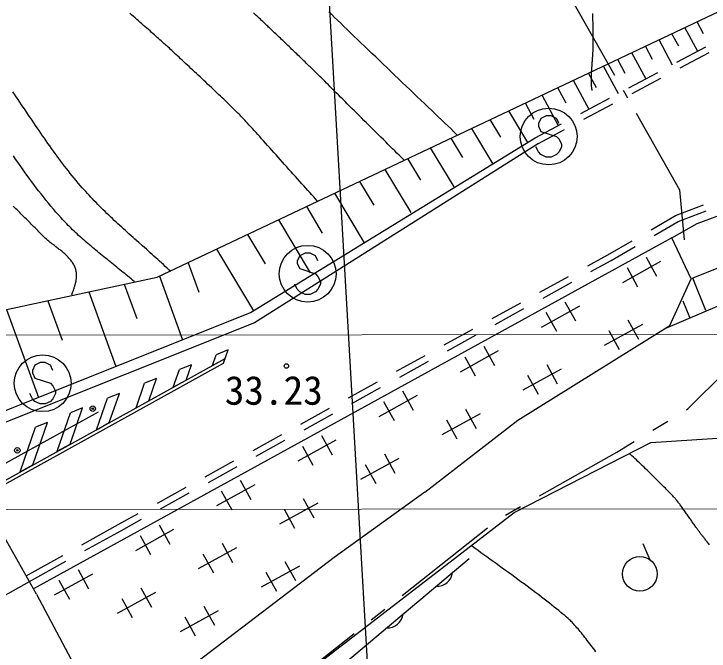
# Model space of a CAD drawing. Units: millimetres, scale not verified. Extents: x 40000 to 680000, y 20000 to 380000.
# Drawn here: x 330666 to 362506, y 230940 to 260118 of the extents above; entities that cross this region are included whole.
import ezdxf
from ezdxf.enums import TextEntityAlignment as Align

# ---------------------------------------------------------------- set-up
doc = ezdxf.new("R2010")
doc.units = ezdxf.units.MM
doc.header["$LTSCALE"] = 1000
for name, color, linetype, lineweight in [('D-STR-STRC', 7, 'Continuous', 25), ('M-BGD', 7, 'Continuous', 25), ('M-BMK-ROW', 30, 'Continuous', 25), ('M-STR-HTXT', 7, 'Continuous', 13), ('M-STR-STRC', 7, 'Continuous', 25)]:
    doc.layers.add(name, color=color, linetype=linetype, lineweight=lineweight)
doc.styles.add('ＭＳ ゴシック', font='')
doc.styles.get('ＭＳ ゴシック').set_extended_font_data('MS Gothic')

msp = doc.modelspace()

# ---------------------------------------------------------------- linework, layer by layer
at = {"layer": 'D-STR-STRC'}
for p, q in [((316700, 231278), (340344, 244335)), ((316773, 231147), (340272, 244123))]:
    msp.add_line(p, q, dxfattribs=at)
at = {"layer": 'M-BGD'}
for p, q in [((356184, 260822), (358176, 257315)), ((361382, 259506), (361969, 258408)), ((361945, 259773), (362238, 259224)), ((360791, 259226), (361099, 258649)), ((360200, 258946), (360816, 257792)), ((359579, 258652), (359903, 258046)), ((361035, 257909), (362358, 258616)), ((358959, 258358), (359606, 257146)), ((361182, 257647), (362505, 258354)), ((358307, 258049), (358647, 257412)), ((357655, 257740), (358335, 256467)), ((356971, 257415), (357327, 256747)), ((358830, 256732), (360153, 257438)), ((356286, 257091), (357000, 255754)), ((358976, 256470), (360300, 257176)), ((355567, 256750), (355942, 256048)), ((354848, 256409), (355598, 255005)), ((358571, 256619), (358768, 256271)), ((354082, 256046), (354481, 255298)), ((356625, 255554), (357948, 256261)), ((356771, 255292), (358094, 255999)), ((353316, 255683), (354188, 254229)), ((359163, 255576), (361154, 252069)), ((352467, 255281), (352951, 254475)), ((354541, 254441), (355743, 255083)), ((351619, 254878), (352585, 253268)), ((354689, 254180), (355889, 254821)), ((341503, 246441), (354541, 254441)), ((350678, 254432), (351214, 253540)), ((354689, 254180), (341689, 245977)), ((349738, 253987), (350809, 252201)), ((348695, 253492), (349289, 252503)), ((347653, 252998), (348840, 251020)), ((346498, 252451), (347155, 251355)), ((345343, 251903), (346705, 249633)), ((361154, 252069), (361363, 249771)), ((344062, 251296), (344791, 250082)), ((360965, 250886), (362250, 251376)), ((361094, 250615), (362365, 251099)), ((342782, 250690), (344240, 248260)), ((359848, 250236), (360965, 250886)), ((359986, 249970), (361094, 250615)), ((341364, 250017), (342172, 248671)), ((357866, 249084), (358983, 249734)), ((339945, 249345), (341638, 246523)), ((358014, 248823), (359122, 249467)), ((356947, 248577), (357866, 249084)), ((338640, 248726), (339135, 247369)), ((357093, 248316), (358014, 248823)), ((358549, 247825), (360301, 248789)), ((359622, 248986), (360104, 248110)), ((358746, 248504), (359228, 247628)), ((337336, 248108), (338395, 245198)), ((354757, 247371), (356071, 248095)), ((335721, 247735), (336289, 246175)), ((354904, 247109), (356217, 247833)), ((362360, 246531), (361760, 248015)), ((334098, 247388), (335340, 243977)), ((332215, 246985), (332874, 245175)), ((352567, 246165), (353881, 246888)), ((355905, 246941), (356387, 246065)), ((361621, 246223), (361321, 246965)), ((330331, 246582), (331796, 242560)), ((352714, 245903), (354028, 246627)), ((354832, 245780), (356584, 246744)), ((355029, 246459), (355511, 245583)), ((341689, 245977), (317391, 236263)), ((357713, 244944), (359465, 245908)), ((358786, 246105), (359268, 245229)), ((350378, 244958), (351691, 245682)), ((357910, 245623), (358392, 244747)), ((331702, 233552), (324983, 245438)), ((350524, 244696), (351838, 245420)), ((352188, 244896), (352670, 244020)), ((340483, 244737), (339931, 244513)), ((340272, 244123), (340483, 244737)), ((351115, 243735), (352867, 244699)), ((339759, 244011), (339931, 244513)), ((339759, 244011), (340344, 244335)), ((348188, 243752), (349502, 244476)), ((348335, 243490), (349648, 244214)), ((351312, 244414), (351794, 243538)), ((338793, 244051), (338244, 243834)), ((338550, 243344), (338793, 244051)), ((355069, 244060), (355551, 243184)), ((337965, 243021), (338244, 243834)), ((353996, 242899), (355748, 243863)), ((354193, 243578), (354675, 242702)), ((337196, 243420), (336647, 243202)), ((336847, 242403), (337196, 243420)), ((337965, 243021), (338550, 243344)), ((345998, 242545), (347312, 243269)), ((336261, 242080), (336647, 243202)), ((346145, 242284), (347459, 243007)), ((335495, 242743), (334946, 242525)), ((335034, 241402), (335495, 242743)), ((347397, 241690), (349150, 242654)), ((348471, 242851), (348953, 241975)), ((334449, 241079), (334946, 242525)), ((336261, 242080), (336847, 242403)), ((347594, 242369), (348076, 241493)), ((333240, 240411), (333811, 242074)), ((333811, 242074), (333258, 241845)), ((343809, 241339), (345123, 242063)), ((351352, 242015), (351834, 241139)), ((332654, 240088), (333258, 241845)), ((343955, 241077), (345269, 241801)), ((350278, 240854), (352031, 241818)), ((331537, 239471), (332202, 241408)), ((332202, 241408), (331655, 241195)), ((334449, 241079), (335034, 241402)), ((350476, 241533), (350958, 240657)), ((330951, 239148), (331655, 241195)), ((341619, 240132), (342933, 240856)), ((344753, 240806), (345235, 239930)), ((332654, 240088), (333240, 240411)), ((341766, 239871), (343079, 240595)), ((343680, 239645), (345432, 240609)), ((343877, 240324), (344359, 239448)), ((346561, 238809), (348314, 239773)), ((347634, 239970), (348117, 239094)), ((330951, 239148), (331537, 239471)), ((339429, 238926), (340743, 239650)), ((346758, 239488), (347240, 238612)), ((339576, 238664), (340890, 239388)), ((339963, 237600), (341715, 238564)), ((341036, 238761), (341518, 237885)), ((337240, 237720), (338554, 238443)), ((337386, 237458), (338700, 238182)), ((340160, 238279), (340642, 237403)), ((349483, 238216), (345327, 235224)), ((343917, 237925), (344399, 237049)), ((342844, 236764), (344596, 237728)), ((335445, 236731), (336364, 237237)), ((343041, 237443), (343523, 236566)), ((335590, 236468), (336510, 236975)), ((333774, 235801), (335445, 236731)), ((337319, 236716), (337801, 235839)), ((333921, 235539), (335590, 236468)), ((336246, 235554), (337998, 236519)), ((336443, 236234), (336925, 235357)), ((339127, 234718), (340879, 235682)), ((340200, 235880), (340682, 235003)), ((359469, 235873), (359794, 235120)), ((331230, 234386), (332901, 235315)), ((339324, 235398), (339806, 234521)), ((331378, 234124), (333047, 235053)), ((345327, 235224), (336774, 228708)), ((342434, 227555), (351516, 235182)), ((343081, 235044), (343563, 234167)), ((333602, 234671), (334084, 233794)), ((342008, 233882), (343760, 234846)), ((332529, 233509), (334281, 234473)), ((342205, 234561), (342687, 233685)), ((328728, 232650), (331378, 234124)), ((332726, 234188), (333208, 233312)), ((336483, 233834), (336965, 232958)), ((331702, 233552), (333408, 230325)), ((335410, 232673), (337162, 233637)), ((335607, 233352), (336089, 232476)), ((338291, 231837), (340043, 232801)), ((339364, 232998), (339846, 232122)), ((338488, 232516), (338970, 231640))]:
    msp.add_line(p, q, dxfattribs=at)
for points in [[(324983, 245438), (337229, 248057), (365496, 261456), (368787, 263841), (385526, 272625)], [(344578, 251541), (344563, 251557), (344481, 251647), (344396, 251740), (344310, 251835), (344221, 251933), (344131, 252033), (344039, 252135), (343946, 252239), (343852, 252344), (343756, 252451), (343659, 252559), (343562, 252669), (343463, 252779), (343364, 252890), (343265, 253001), (343166, 253113), (343066, 253224), (342967, 253336), (342868, 253447), (342769, 253558), (342671, 253668), (342573, 253778), (342477, 253886), (342381, 253993), (342287, 254098), (342194, 254202), (342102, 254304), (342013, 254404), (341925, 254502), (341838, 254597), (341755, 254690), (341673, 254780), (341594, 254867), (341517, 254951), (341443, 255031), (341372, 255108), (341305, 255181), (341240, 255250), (341179, 255315), (341121, 255376), (341067, 255432), (341024, 255476), (340978, 255523), (340928, 255573), (340875, 255626), (340819, 255681), (340760, 255739), (340698, 255800), (340633, 255863), (340567, 255928), (340497, 255995), (340426, 256064), (340352, 256135), (340277, 256207), (340200, 256281), (340121, 256356), (340041, 256433), (339960, 256510), (339878, 256588), (339794, 256667), (339710, 256747), (339625, 256827), (339540, 256908), (339454, 256989), (339368, 257069), (339282, 257150), (339196, 257231), (339111, 257311), (339025, 257391), (338941, 257470), (338857, 257549), (338774, 257626), (338692, 257703), (338611, 257778), (338531, 257852), (338453, 257925), (338376, 257996), (338301, 258065), (338229, 258133), (338158, 258198), (338089, 258262), (338023, 258323), (337959, 258382), (337898, 258438), (337840, 258491), (337785, 258542), (337733, 258590), (337684, 258634), (337638, 258676), (337598, 258713), (337554, 258752), (337507, 258795), (337457, 258840), (337405, 258887), (337349, 258936), (337291, 258988), (337231, 259042), (337169, 259097), (337104, 259154), (337038, 259213), (336970, 259274), (336900, 259336), (336828, 259399), (336755, 259463), (336681, 259529), (336606, 259595), (336529, 259662), (336452, 259730), (336374, 259799), (336296, 259868), (336217, 259937), (336138, 260006), (336058, 260076), (335979, 260145)], [(348540, 253419), (348494, 253464), (348401, 253555), (348306, 253649), (348209, 253745), (348109, 253843), (348008, 253944), (347904, 254046), (347799, 254150), (347693, 254255), (347586, 254362), (347477, 254470), (347367, 254579), (347257, 254688), (347146, 254799), (347035, 254910), (346923, 255021), (346812, 255132), (346700, 255243), (346589, 255354), (346478, 255464), (346368, 255574), (346258, 255683), (346150, 255792), (346043, 255899), (345937, 256005), (345832, 256109), (345729, 256212), (345628, 256313), (345528, 256412), (345431, 256509), (345336, 256603), (345244, 256695), (345154, 256784), (345067, 256871), (344983, 256954), (344902, 257034), (344825, 257111), (344751, 257185), (344680, 257254), (344614, 257320), (344551, 257381), (344493, 257439), (344463, 257468), (344430, 257500), (344396, 257534), (344359, 257569), (344320, 257607), (344279, 257647), (344236, 257688), (344192, 257731), (344146, 257776), (344098, 257822), (344050, 257869), (343999, 257918), (343948, 257968), (343895, 258018), (343841, 258070), (343787, 258123), (343731, 258176), (343675, 258230), (343618, 258285), (343561, 258340), (343503, 258396), (343445, 258452), (343387, 258508), (343329, 258564), (343270, 258620), (343212, 258676), (343154, 258731), (343096, 258787), (343039, 258842), (342982, 258896), (342925, 258950), (342870, 259003), (342815, 259056), (342761, 259107), (342708, 259158), (342656, 259207), (342606, 259255), (342556, 259302), (342508, 259348), (342462, 259392), (342417, 259435), (342374, 259476), (342333, 259515), (342293, 259552), (342256, 259587), (342220, 259620), (342187, 259651), (342157, 259680), (342111, 259723), (342062, 259769), (342009, 259818), (341954, 259870), (341895, 259925), (341833, 259983), (341769, 260043), (341702, 260106), (341633, 260171)], [(350975, 254573), (350928, 254619), (350802, 254739), (350671, 254864), (350535, 254993), (350395, 255127), (350250, 255266), (350101, 255408), (349948, 255554), (349792, 255703), (349633, 255855), (349471, 256010), (349306, 256167), (349139, 256327), (348970, 256489), (348799, 256652), (348627, 256816), (348454, 256982), (348280, 257148), (348105, 257315), (347930, 257482), (347756, 257650), (347582, 257816), (347408, 257982), (347236, 258148), (347065, 258312), (346895, 258474), (346728, 258635), (346562, 258794), (346399, 258950), (346239, 259104), (346082, 259255), (345928, 259403), (345778, 259547), (345632, 259688), (345490, 259825), (345353, 259957), (345221, 260085), (345094, 260208)], [(357157, 256607), (357156, 256609), (357156, 256611), (357155, 256613), (357155, 256615), (357155, 256617), (357154, 256619), (357154, 256621), (357153, 256623), (357153, 256625), (357152, 256627), (357152, 256629), (357151, 256631), (357151, 256633), (357150, 256635), (357150, 256636), (357149, 256638), (357149, 256640), (357149, 256642), (357148, 256644), (357148, 256646), (357147, 256648), (357147, 256650), (357146, 256652), (357146, 256653), (357146, 256655), (357145, 256657), (357145, 256659), (357144, 256661), (357144, 256663), (357144, 256664), (357143, 256666), (357143, 256668), (357142, 256670), (357142, 256672), (357142, 256673), (357141, 256675), (357141, 256677), (357141, 256679), (357140, 256681), (357140, 256682), (357139, 256684), (357139, 256686), (357139, 256688), (357138, 256689), (357138, 256691), (357138, 256693), (357137, 256694), (357137, 256696), (357133, 256720), (357129, 256746), (357126, 256774), (357123, 256803), (357120, 256834), (357118, 256867), (357117, 256901), (357116, 256936), (357115, 256973), (357115, 257012), (357115, 257051), (357115, 257091), (357116, 257133), (357117, 257175), (357118, 257218), (357119, 257262), (357121, 257306), (357123, 257352), (357125, 257397), (357127, 257443), (357130, 257490), (357133, 257536), (357135, 257583), (357138, 257630), (357141, 257677), (357144, 257724), (357148, 257771), (357151, 257817), (357154, 257863), (357157, 257909), (357160, 257954), (357164, 257999), (357167, 258043), (357170, 258086), (357173, 258129), (357176, 258171), (357178, 258211), (357181, 258251), (357183, 258289), (357186, 258326), (357188, 258362), (357190, 258397), (357191, 258430), (357193, 258461), (357194, 258491), (357195, 258519), (357196, 258545), (357196, 258570), (357196, 258596), (357196, 258625), (357196, 258656), (357196, 258688), (357196, 258722), (357196, 258758), (357196, 258795), (357196, 258834), (357196, 258875), (357196, 258917), (357196, 258960), (357196, 259004), (357196, 259049), (357196, 259095), (357195, 259142), (357195, 259190), (357195, 259239), (357194, 259288), (357194, 259337), (357194, 259388), (357193, 259438), (357193, 259489), (357192, 259540), (357191, 259591), (357191, 259642), (357190, 259693), (357189, 259743), (357188, 259794), (357187, 259844), (357186, 259894), (357185, 259943), (357184, 259991), (357183, 260039), (357181, 260086), (357180, 260132)], [(337851, 248320), (337766, 248399), (337681, 248479), (337596, 248558), (337511, 248637), (337425, 248716), (337339, 248794), (337253, 248873), (337167, 248951), (337080, 249029), (336994, 249107), (336907, 249184), (336820, 249262), (336733, 249340), (336646, 249417), (336559, 249495), (336385, 249649), (336298, 249727), (336211, 249804), (336124, 249882), (336037, 249959), (335950, 250037), (335864, 250115), (335777, 250193), (335691, 250271), (335605, 250349), (335519, 250428), (335433, 250507), (335348, 250586), (335262, 250665), (335178, 250744), (335093, 250824), (335009, 250904), (334925, 250985), (334841, 251066), (334758, 251147), (334676, 251229), (334593, 251311), (334511, 251393), (334430, 251476), (334349, 251559), (334269, 251643), (334189, 251728), (334110, 251813), (334031, 251898), (333953, 251984), (333876, 252071), (333799, 252158), (333706, 252266), (333613, 252375), (333521, 252484), (333430, 252594), (333340, 252705), (333250, 252816), (333162, 252928), (333074, 253040), (332986, 253153), (332899, 253266), (332813, 253380), (332728, 253494), (332643, 253609), (332558, 253724), (332474, 253840), (332390, 253956), (332307, 254072), (332225, 254189), (332142, 254306), (332060, 254423), (331979, 254540), (331898, 254658), (331817, 254776), (331736, 254894), (331655, 255012), (331575, 255131), (331495, 255249), (331415, 255368), (331335, 255487), (331255, 255606), (331175, 255725), (331016, 255962), (330936, 256081), (330856, 256200), (330776, 256319), (330696, 256438), (330616, 256556)], [(360800, 249871), (361962, 250520), (372104, 254265)], [(372104, 254265), (369494, 251138), (361678, 247982)], [(336199, 247837), (336174, 247858), (336103, 247920), (336031, 247981), (335959, 248042), (335886, 248103), (335814, 248163), (335741, 248224), (335668, 248284), (335594, 248344), (335521, 248404), (335447, 248463), (335374, 248523), (335300, 248583), (335226, 248642), (335153, 248701), (335005, 248820), (334931, 248880), (334857, 248939), (334784, 248999), (334710, 249058), (334637, 249118), (334563, 249178), (334490, 249238), (334417, 249298), (334344, 249358), (334271, 249419), (334199, 249480), (334127, 249541), (334055, 249602), (333983, 249664), (333912, 249726), (333841, 249788), (333770, 249851), (333700, 249914), (333630, 249977), (333561, 250041), (333492, 250105), (333423, 250170), (333355, 250235), (333287, 250301), (333220, 250367), (333153, 250434), (333087, 250501), (333022, 250569), (332957, 250637), (332893, 250706), (332829, 250776), (332710, 250910), (332591, 251045), (332475, 251181), (332359, 251318), (332244, 251456), (332131, 251595), (332019, 251735), (331908, 251876), (331798, 252017), (331689, 252160), (331581, 252303), (331474, 252446), (331368, 252591), (331262, 252736), (331157, 252882), (331054, 253029), (330950, 253175), (330848, 253323), (330746, 253471), (330645, 253619)], [(333319, 247253), (333330, 247287), (333342, 247320), (333354, 247354), (333365, 247387), (333377, 247421), (333389, 247454), (333400, 247487), (333411, 247521), (333423, 247554), (333433, 247588), (333444, 247621), (333454, 247655), (333464, 247688), (333473, 247721), (333482, 247755), (333491, 247788), (333499, 247821), (333506, 247854), (333513, 247888), (333519, 247921), (333524, 247954), (333529, 247987), (333532, 248020), (333535, 248053), (333537, 248086), (333538, 248119), (333539, 248152), (333538, 248185), (333536, 248218), (333533, 248250), (333529, 248283), (333523, 248316), (333517, 248348), (333509, 248381), (333500, 248413), (333486, 248456), (333471, 248497), (333454, 248538), (333436, 248578), (333417, 248618), (333396, 248656), (333374, 248694), (333351, 248731), (333326, 248767), (333301, 248803), (333274, 248838), (333247, 248873), (333218, 248906), (333188, 248940), (333158, 248973), (333127, 249005), (333095, 249037), (333062, 249068), (333029, 249100), (332995, 249130), (332960, 249161), (332925, 249191), (332890, 249220), (332854, 249250), (332818, 249279), (332781, 249308), (332744, 249337), (332707, 249366), (332669, 249395), (332632, 249424), (332594, 249452), (332556, 249481), (332519, 249509), (332481, 249538), (332444, 249567), (332406, 249595), (332369, 249624), (332333, 249653), (332296, 249683), (332260, 249712), (332224, 249742), (332189, 249772), (332154, 249802), (332119, 249833), (332086, 249864), (332053, 249895), (332020, 249927), (331989, 249959), (331931, 250019), (331873, 250078), (331815, 250138), (331757, 250197), (331698, 250257), (331640, 250316), (331581, 250375), (331522, 250434), (331463, 250493), (331405, 250552), (331346, 250611), (331287, 250670), (331228, 250728), (331169, 250787), (331110, 250846), (331050, 250905), (330991, 250964), (330932, 251022), (330873, 251081), (330815, 251140), (330756, 251199), (330697, 251258), (330638, 251317)], [(360524, 245727), (365364, 247781), (368075, 249502), (369494, 251138)], [(360714, 245845), (361678, 247982), (360800, 249871), (331568, 233788)], [(301422, 228056), (317177, 236716), (341503, 246441)], [(349483, 238216), (353742, 241511), (360714, 245845)], [(334523, 241888), (316258, 231808)], [(331961, 226837), (332616, 225212), (335884, 224380), (337467, 224870), (353583, 237279), (359831, 240496), (362885, 240698), (364829, 239297), (366775, 236926)], [(362527, 235812), (362496, 235850), (362466, 235887), (362436, 235923), (362407, 235958), (362379, 235993), (362351, 236027), (362324, 236059), (362298, 236091), (362273, 236122), (362249, 236151), (362227, 236180), (362205, 236207), (362185, 236233), (362165, 236257), (362147, 236280), (362131, 236301), (362115, 236323), (362097, 236346), (362079, 236371), (362060, 236397), (362039, 236425), (362018, 236455), (361996, 236486), (361973, 236518), (361949, 236551), (361925, 236586), (361900, 236622), (361874, 236658), (361848, 236696), (361821, 236734), (361793, 236773), (361766, 236813), (361737, 236853), (361709, 236894), (361680, 236936), (361651, 236977), (361621, 237019), (361592, 237061), (361562, 237104), (361532, 237146), (361503, 237188), (361473, 237231), (361443, 237273), (361413, 237314), (361384, 237356), (361355, 237397), (361326, 237437), (361297, 237477), (361268, 237517), (361240, 237555), (361213, 237593), (361185, 237630), (361159, 237665), (361133, 237700), (361107, 237734), (361082, 237766), (361058, 237798), (361035, 237827), (361012, 237856), (360990, 237883), (360970, 237908), (360950, 237932), (360931, 237953), (360913, 237973), (360878, 238011), (360841, 238051), (360801, 238093), (360758, 238138), (360712, 238185), (360664, 238235), (360614, 238286), (360562, 238339), (360507, 238394), (360451, 238451), (360393, 238509), (360333, 238569), (360271, 238630), (360209, 238692), (360144, 238755), (360079, 238819), (360013, 238885), (359945, 238950), (359877, 239017), (359808, 239084), (359739, 239151), (359669, 239219), (359599, 239287), (359529, 239355), (359458, 239423), (359388, 239491), (359318, 239558), (359248, 239625), (359179, 239692), (359110, 239757), (359042, 239822), (358974, 239887), (358908, 239950), (358860, 239996)], [(357323, 230900), (357266, 230977), (357210, 231054), (357154, 231130), (357097, 231206), (357041, 231280), (356984, 231354), (356928, 231427), (356873, 231498), (356818, 231568), (356763, 231637), (356710, 231704), (356656, 231770), (356604, 231833), (356553, 231895), (356503, 231954), (356454, 232011), (356406, 232066), (356360, 232118), (356315, 232167), (356272, 232214), (356231, 232258), (356191, 232298), (356153, 232335), (356117, 232369), (356049, 232431), (355975, 232497), (355895, 232566), (355809, 232638), (355718, 232714), (355622, 232793), (355521, 232874), (355416, 232959), (355306, 233045), (355192, 233134), (355075, 233226), (354954, 233319), (354830, 233414), (354702, 233511), (354572, 233609), (354440, 233709), (354305, 233809), (354168, 233911), (354030, 234014), (353890, 234117), (353749, 234221), (353607, 234325), (353464, 234429), (353321, 234534), (353178, 234638), (353035, 234741), (352893, 234845), (352751, 234947), (352609, 235049), (352470, 235150), (352331, 235249), (352194, 235347), (352059, 235444), (351926, 235539), (351796, 235632), (351669, 235723), (351614, 235762)]]:
    msp.add_lwpolyline(points, dxfattribs=at)
for centre, radius in [((343149, 243995), 100), ((334277, 242041), 125), ((334277, 242041), 40), ((330823, 240134), 125), ((330823, 240134), 40), ((359334, 234474), 794)]:
    msp.add_circle(centre, radius, dxfattribs=at)
for centre in [(350052, 234620), (347782, 232713)]:
    msp.add_arc(centre, 710, 265.9532, 354.0956, dxfattribs=at)
at = {"layer": 'M-BMK-ROW'}
for p, q in [((361527, 242030), (363758, 244241)), ((361469, 241995), (361527, 242030)), ((359932, 241059), (360615, 241475)), ((358274, 240050), (359078, 240539)), ((354741, 238051), (358274, 240050)), ((353175, 237164), (353871, 237558)), ((348441, 233483), (352362, 236586)), ((347030, 232366), (347657, 232863)), ((343299, 229415), (346245, 231746))]:
    msp.add_line(p, q, dxfattribs=at)
at = {"layer": 'M-STR-HTXT'}
for p, q in [((69619, 245139), (571300, 245661)), ((189760, 237280), (410231, 237509))]:
    msp.add_line(p, q, dxfattribs=at)
at = {"layer": 'M-STR-STRC'}
for p, q in [((344210, 275998), (347550, 218377)), ((355041, 255450), (354805, 255332)), ((355277, 255450), (355041, 255450)), ((355514, 255332), (355277, 255450)), ((354805, 255332), (354686, 255095)), ((354686, 255095), (354686, 254977)), ((355632, 255095), (355514, 255332)), ((354686, 254977), (354805, 254741)), ((354805, 254741), (355514, 254504)), ((355514, 254504), (355632, 254386)), ((355632, 254386), (355750, 254150)), ((355750, 254150), (355750, 254032)), ((354686, 253795), (354568, 254032)), ((354805, 253677), (354686, 253795)), ((355632, 253795), (355514, 253677)), ((355750, 254032), (355632, 253795)), ((355041, 253559), (354805, 253677)), ((355277, 253559), (355041, 253559)), ((355514, 253677), (355277, 253559)), ((343764, 249046), (343646, 248810)), ((344000, 249164), (343764, 249046)), ((344237, 249164), (344000, 249164)), ((344473, 249046), (344237, 249164)), ((344591, 248810), (344473, 249046)), ((343646, 248810), (343646, 248692)), ((343646, 248692), (343764, 248455)), ((343764, 248455), (344473, 248219)), ((344473, 248219), (344591, 248101)), ((344591, 248101), (344709, 247864)), ((343646, 247510), (343528, 247746)), ((344709, 247746), (344591, 247510)), ((344709, 247864), (344709, 247746)), ((343764, 247392), (343646, 247510)), ((344591, 247510), (344473, 247392)), ((344000, 247274), (343764, 247392)), ((344237, 247274), (344000, 247274)), ((344473, 247392), (344237, 247274)), ((331629, 244031), (331511, 243795)), ((331865, 244149), (331629, 244031)), ((332102, 244149), (331865, 244149)), ((332338, 244031), (332102, 244149)), ((332456, 243795), (332338, 244031)), ((331511, 243795), (331511, 243677)), ((331511, 243677), (331629, 243440)), ((331629, 243440), (332338, 243204)), ((332338, 243204), (332456, 243086)), ((332456, 243086), (332574, 242849)), ((331511, 242495), (331393, 242731)), ((332574, 242731), (332456, 242495)), ((332574, 242849), (332574, 242731)), ((331629, 242377), (331511, 242495)), ((331865, 242258), (331629, 242377)), ((332338, 242377), (332102, 242258)), ((332456, 242495), (332338, 242377)), ((332102, 242258), (331865, 242258))]:
    msp.add_line(p, q, dxfattribs=at)
for centre in [(355159, 254504), (344119, 248219), (331983, 243204)]:
    msp.add_circle(centre, 1300, dxfattribs=at)

# ---------------------------------------------------------------- texts
at = {"layer": 'M-BGD', "style": 'ＭＳ ゴシック'}
msp.add_text('33.23', height=1320, dxfattribs=at).set_placement((342569, 243541), align=Align.TOP_CENTER)

doc.saveas('drawing.dxf')
